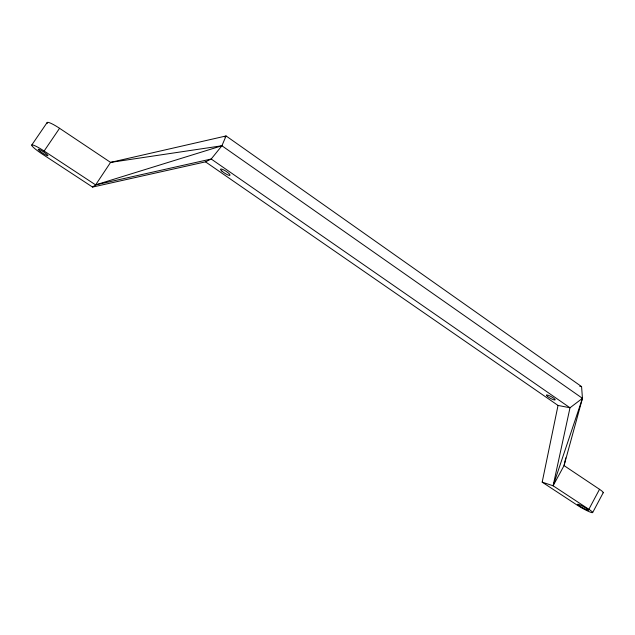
<?xml version="1.0" encoding="UTF-8"?>
<svg xmlns="http://www.w3.org/2000/svg" width="635" height="635" viewBox="0 0 635 635"><rect width="100%" height="100%" fill="white"/><g stroke="black" fill="none" stroke-linecap="round" stroke-linejoin="round"><path stroke-width="0.95" d="M542.179 482.156L553.109 485.783L588.867 509.302A10.906 1.23 29.1 0 1 590.78 512.31A10.906 1.23 29.1 0 1 577.437 505.301L542.179 482.156L558.038 405.432L205.502 161.854L92.567 187.079L42.14 153.987A13.557 1.786 33.3 0 1 31.758 145.034L47.149 122.515M47.379 123.436A13.494 2.072 33.7 0 1 59.571 128.294L110.577 162.393L221.909 145.764L582.454 398.335L564.055 465.59L553.109 485.783L570 407.773L582.454 398.335L581.581 386.588L226.084 135.961L110.577 162.393L95.623 184.888L92.567 187.079M565.761 457.883L564.055 465.59L599.519 489.307A10.866 1.437 28.8 0 1 603.083 492.823M553.109 485.783L582.454 398.335M205.502 161.854L211.201 159.02L221.909 145.764L226.084 135.961L224.369 136.914M588.867 509.302L599.519 489.307M592.677 512.54L603.25 492.657M31.758 145.034A13.557 1.786 33.3 0 1 44.125 151.019L59.571 128.294M44.125 151.019L95.623 184.888L221.909 145.764M95.623 184.888L211.201 159.02L570 407.773L558.038 405.432M579.715 386.294L581.581 386.588M221.853 171.053A5.644 1.175 33 0 0 229.87 175.371A5.644 1.175 33 0 0 224.131 170.14A5.644 1.175 33 0 0 221.853 171.053M547.426 396.367A4.993 0.921 28.8 0 0 554.934 400.01A4.993 0.921 28.8 0 0 550.061 396.049A4.993 0.921 28.8 0 0 547.426 396.367M40.299 151.455A5.81 0.762 33.3 0 0 47.966 155.702A5.81 0.762 33.3 0 0 41.077 150.376A5.81 0.762 33.3 0 0 40.299 151.455M579.279 505.762A6.231 0.706 29.1 0 0 588.391 510.373A6.231 0.706 29.1 0 0 581.66 505.714A6.231 0.706 29.1 0 0 579.279 505.762"/></g></svg>
